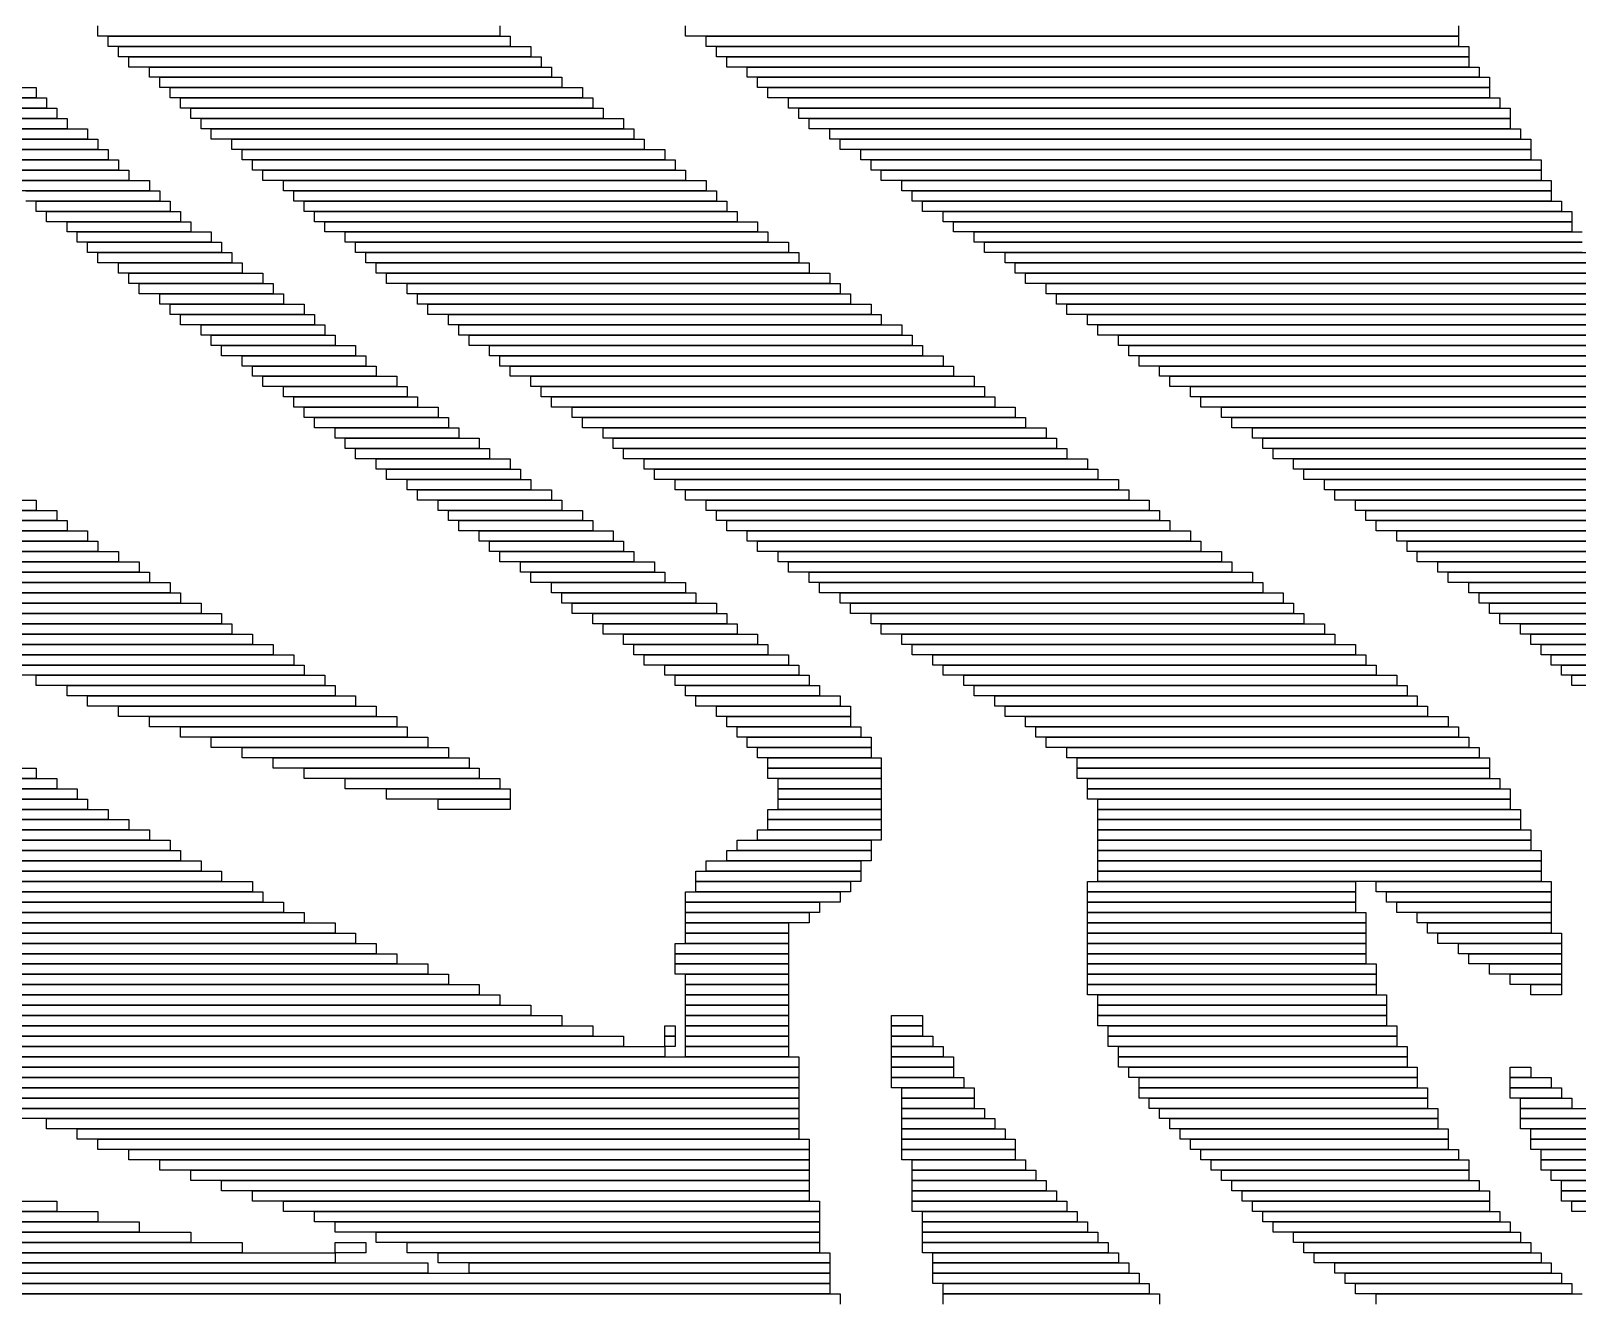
# Model space of a CAD drawing. Extents: x 24 to 1007, y 0 to 1020.
# Drawn here: x 501.5 to 651.5, y 703.5 to 826.5 of the extents above; entities that cross this region are included whole.
import ezdxf

# ---------------------------------------------------------------- set-up
doc = ezdxf.new("R2010")
doc.units = 0

msp = doc.modelspace()

# ---------------------------------------------------------------- linework, layer by layer
for p, q in [((508, 826), (508, 827)), ((547, 827), (547, 826)), ((565, 826), (565, 827)), ((640, 827), (640, 826)), ((547, 826), (508, 826)), ((509, 826), (548, 826)), ((509, 825), (509, 826)), ((548, 825), (509, 825)), ((510, 825), (550, 825)), ((510, 824), (510, 825)), ((548, 826), (548, 825)), ((550, 825), (550, 824)), ((640, 826), (565, 826)), ((567, 826), (640, 826)), ((567, 825), (567, 826)), ((640, 825), (567, 825)), ((568, 825), (641, 825)), ((568, 824), (568, 825)), ((640, 826), (640, 825)), ((641, 825), (641, 824)), ((550, 824), (510, 824)), ((511, 824), (551, 824)), ((511, 823), (511, 824)), ((551, 824), (551, 823)), ((641, 824), (568, 824)), ((569, 824), (641, 824)), ((569, 823), (569, 824)), ((641, 824), (641, 823)), ((551, 823), (511, 823)), ((513, 823), (552, 823)), ((513, 822), (513, 823)), ((552, 822), (513, 822)), ((514, 822), (553, 822)), ((514, 821), (514, 822)), ((552, 823), (552, 822)), ((553, 822), (553, 821)), ((641, 823), (569, 823)), ((571, 823), (642, 823)), ((571, 822), (571, 823)), ((642, 822), (571, 822)), ((572, 822), (643, 822)), ((572, 821), (572, 822)), ((642, 823), (642, 822)), ((643, 822), (643, 821)), ((488, 821), (502, 821)), ((502, 821), (502, 820)), ((553, 821), (514, 821)), ((515, 821), (555, 821)), ((515, 820), (515, 821)), ((555, 821), (555, 820)), ((643, 821), (572, 821)), ((573, 821), (643, 821)), ((573, 820), (573, 821)), ((643, 821), (643, 820)), ((502, 820), (488, 820)), ((489, 820), (503, 820)), ((503, 819), (489, 819)), ((491, 819), (504, 819)), ((503, 820), (503, 819)), ((504, 819), (504, 818)), ((555, 820), (515, 820)), ((516, 820), (556, 820)), ((516, 819), (516, 820)), ((556, 819), (516, 819)), ((517, 819), (557, 819)), ((517, 818), (517, 819)), ((556, 820), (556, 819)), ((557, 819), (557, 818)), ((643, 820), (573, 820)), ((575, 820), (644, 820)), ((575, 819), (575, 820)), ((644, 819), (575, 819)), ((576, 819), (645, 819)), ((576, 818), (576, 819)), ((644, 820), (644, 819)), ((645, 819), (645, 818)), ((504, 818), (491, 818)), ((492, 818), (505, 818)), ((505, 818), (505, 817)), ((557, 818), (517, 818)), ((518, 818), (559, 818)), ((518, 817), (518, 818)), ((559, 818), (559, 817)), ((645, 818), (576, 818)), ((577, 818), (645, 818)), ((577, 817), (577, 818)), ((645, 818), (645, 817)), ((505, 817), (492, 817)), ((493, 817), (507, 817)), ((507, 816), (493, 816)), ((495, 816), (508, 816)), ((507, 817), (507, 816)), ((508, 816), (508, 815)), ((559, 817), (518, 817)), ((519, 817), (560, 817)), ((519, 816), (519, 817)), ((560, 816), (519, 816)), ((521, 816), (561, 816)), ((521, 815), (521, 816)), ((560, 817), (560, 816)), ((561, 816), (561, 815)), ((645, 817), (577, 817)), ((579, 817), (646, 817)), ((579, 816), (579, 817)), ((646, 816), (579, 816)), ((580, 816), (647, 816)), ((580, 815), (580, 816)), ((646, 817), (646, 816)), ((647, 816), (647, 815)), ((508, 815), (495, 815)), ((496, 815), (509, 815)), ((509, 815), (509, 814)), ((561, 815), (521, 815)), ((522, 815), (563, 815)), ((522, 814), (522, 815)), ((563, 815), (563, 814)), ((647, 815), (580, 815)), ((582, 815), (647, 815)), ((582, 814), (582, 815)), ((647, 815), (647, 814)), ((509, 814), (496, 814)), ((497, 814), (510, 814)), ((510, 813), (497, 813)), ((499, 813), (511, 813)), ((510, 814), (510, 813)), ((511, 813), (511, 812)), ((563, 814), (522, 814)), ((523, 814), (564, 814)), ((523, 813), (523, 814)), ((564, 813), (523, 813)), ((524, 813), (565, 813)), ((524, 812), (524, 813)), ((564, 814), (564, 813)), ((565, 813), (565, 812)), ((647, 814), (582, 814)), ((583, 814), (648, 814)), ((583, 813), (583, 814)), ((648, 813), (583, 813)), ((584, 813), (648, 813)), ((584, 812), (584, 813)), ((648, 814), (648, 813)), ((648, 813), (648, 812)), ((511, 812), (499, 812)), ((500, 812), (513, 812)), ((513, 812), (513, 811)), ((565, 812), (524, 812)), ((526, 812), (567, 812)), ((526, 811), (526, 812)), ((567, 812), (567, 811)), ((648, 812), (584, 812)), ((586, 812), (649, 812)), ((586, 811), (586, 812)), ((649, 812), (649, 811)), ((513, 811), (500, 811)), ((501, 811), (514, 811)), ((514, 810), (501, 810)), ((502, 810), (515, 810)), ((502, 809), (502, 810)), ((514, 811), (514, 810)), ((515, 810), (515, 809)), ((567, 811), (526, 811)), ((527, 811), (568, 811)), ((527, 810), (527, 811)), ((568, 810), (527, 810)), ((528, 810), (569, 810)), ((528, 809), (528, 810)), ((568, 811), (568, 810)), ((569, 810), (569, 809)), ((649, 811), (586, 811)), ((587, 811), (649, 811)), ((587, 810), (587, 811)), ((649, 810), (587, 810)), ((588, 810), (650, 810)), ((588, 809), (588, 810)), ((649, 811), (649, 810)), ((650, 810), (650, 809)), ((515, 809), (502, 809)), ((503, 809), (516, 809)), ((503, 808), (503, 809)), ((516, 809), (516, 808)), ((569, 809), (528, 809)), ((529, 809), (570, 809)), ((529, 808), (529, 809)), ((570, 809), (570, 808)), ((650, 809), (588, 809)), ((590, 809), (651, 809)), ((590, 808), (590, 809)), ((651, 809), (651, 808)), ((516, 808), (503, 808)), ((505, 808), (517, 808)), ((505, 807), (505, 808)), ((517, 807), (505, 807)), ((506, 807), (519, 807)), ((506, 806), (506, 807)), ((517, 808), (517, 807)), ((519, 807), (519, 806)), ((570, 808), (529, 808)), ((530, 808), (572, 808)), ((530, 807), (530, 808)), ((572, 807), (530, 807)), ((532, 807), (573, 807)), ((532, 806), (532, 807)), ((572, 808), (572, 807)), ((573, 807), (573, 806)), ((651, 808), (590, 808)), ((591, 808), (651, 808)), ((591, 807), (591, 808)), ((651, 807), (591, 807)), ((593, 807), (652, 807)), ((593, 806), (593, 807)), ((651, 808), (651, 807)), ((519, 806), (506, 806)), ((507, 806), (520, 806)), ((507, 805), (507, 806)), ((520, 806), (520, 805)), ((573, 806), (532, 806)), ((533, 806), (575, 806)), ((533, 805), (533, 806)), ((575, 806), (575, 805)), ((652, 806), (593, 806)), ((594, 806), (652, 806)), ((594, 805), (594, 806)), ((520, 805), (507, 805)), ((508, 805), (521, 805)), ((508, 804), (508, 805)), ((521, 804), (508, 804)), ((510, 804), (522, 804)), ((510, 803), (510, 804)), ((521, 805), (521, 804)), ((522, 804), (522, 803)), ((575, 805), (533, 805)), ((534, 805), (576, 805)), ((534, 804), (534, 805)), ((576, 804), (534, 804)), ((535, 804), (577, 804)), ((535, 803), (535, 804)), ((576, 805), (576, 804)), ((577, 804), (577, 803)), ((652, 805), (594, 805)), ((596, 805), (653, 805)), ((596, 804), (596, 805)), ((653, 804), (596, 804)), ((597, 804), (653, 804)), ((597, 803), (597, 804)), ((522, 803), (510, 803)), ((511, 803), (524, 803)), ((511, 802), (511, 803)), ((524, 803), (524, 802)), ((577, 803), (535, 803)), ((536, 803), (579, 803)), ((536, 802), (536, 803)), ((579, 803), (579, 802)), ((653, 803), (597, 803)), ((598, 803), (654, 803)), ((598, 802), (598, 803)), ((524, 802), (511, 802)), ((512, 802), (525, 802)), ((512, 801), (512, 802)), ((525, 801), (512, 801)), ((514, 801), (526, 801)), ((514, 800), (514, 801)), ((525, 802), (525, 801)), ((526, 801), (526, 800)), ((579, 802), (536, 802)), ((538, 802), (580, 802)), ((538, 801), (538, 802)), ((580, 801), (538, 801)), ((539, 801), (581, 801)), ((539, 800), (539, 801)), ((580, 802), (580, 801)), ((581, 801), (581, 800)), ((654, 802), (598, 802)), ((600, 802), (654, 802)), ((600, 801), (600, 802)), ((654, 801), (600, 801)), ((601, 801), (655, 801)), ((601, 800), (601, 801)), ((526, 800), (514, 800)), ((515, 800), (528, 800)), ((515, 799), (515, 800)), ((528, 800), (528, 799)), ((581, 800), (539, 800)), ((540, 800), (583, 800)), ((540, 799), (540, 800)), ((583, 800), (583, 799)), ((655, 800), (601, 800)), ((602, 800), (655, 800)), ((602, 799), (602, 800)), ((528, 799), (515, 799)), ((516, 799), (529, 799)), ((516, 798), (516, 799)), ((529, 798), (516, 798)), ((518, 798), (530, 798)), ((518, 797), (518, 798)), ((529, 799), (529, 798)), ((530, 798), (530, 797)), ((583, 799), (540, 799)), ((542, 799), (584, 799)), ((542, 798), (542, 799)), ((584, 798), (542, 798)), ((543, 798), (586, 798)), ((543, 797), (543, 798)), ((584, 799), (584, 798)), ((586, 798), (586, 797)), ((655, 799), (602, 799)), ((604, 799), (656, 799)), ((604, 798), (604, 799)), ((656, 798), (604, 798)), ((605, 798), (656, 798)), ((605, 797), (605, 798)), ((530, 797), (518, 797)), ((519, 797), (531, 797)), ((519, 796), (519, 797)), ((531, 797), (531, 796)), ((586, 797), (543, 797)), ((544, 797), (587, 797)), ((544, 796), (544, 797)), ((587, 797), (587, 796)), ((656, 797), (605, 797)), ((607, 797), (657, 797)), ((607, 796), (607, 797)), ((531, 796), (519, 796)), ((520, 796), (533, 796)), ((520, 795), (520, 796)), ((533, 795), (520, 795)), ((522, 795), (534, 795)), ((522, 794), (522, 795)), ((533, 796), (533, 795)), ((534, 795), (534, 794)), ((587, 796), (544, 796)), ((546, 796), (588, 796)), ((546, 795), (546, 796)), ((588, 795), (546, 795)), ((547, 795), (590, 795)), ((547, 794), (547, 795)), ((588, 796), (588, 795)), ((590, 795), (590, 794)), ((657, 796), (607, 796)), ((608, 796), (657, 796)), ((608, 795), (608, 796)), ((657, 795), (608, 795)), ((609, 795), (658, 795)), ((609, 794), (609, 795)), ((534, 794), (522, 794)), ((523, 794), (535, 794)), ((523, 793), (523, 794)), ((535, 794), (535, 793)), ((590, 794), (547, 794)), ((548, 794), (591, 794)), ((548, 793), (548, 794)), ((591, 794), (591, 793)), ((658, 794), (609, 794)), ((611, 794), (658, 794)), ((611, 793), (611, 794)), ((535, 793), (523, 793)), ((524, 793), (537, 793)), ((524, 792), (524, 793)), ((537, 792), (524, 792)), ((526, 792), (538, 792)), ((526, 791), (526, 792)), ((537, 793), (537, 792)), ((538, 792), (538, 791)), ((591, 793), (548, 793)), ((550, 793), (593, 793)), ((550, 792), (550, 793)), ((593, 792), (550, 792)), ((551, 792), (594, 792)), ((551, 791), (551, 792)), ((593, 793), (593, 792)), ((594, 792), (594, 791)), ((658, 793), (611, 793)), ((612, 793), (659, 793)), ((612, 792), (612, 793)), ((659, 792), (612, 792)), ((614, 792), (659, 792)), ((614, 791), (614, 792)), ((538, 791), (526, 791)), ((527, 791), (539, 791)), ((527, 790), (527, 791)), ((539, 791), (539, 790)), ((594, 791), (551, 791)), ((552, 791), (595, 791)), ((552, 790), (552, 791)), ((595, 791), (595, 790)), ((659, 791), (614, 791)), ((615, 791), (660, 791)), ((615, 790), (615, 791)), ((539, 790), (527, 790)), ((528, 790), (541, 790)), ((528, 789), (528, 790)), ((541, 789), (528, 789)), ((529, 789), (542, 789)), ((529, 788), (529, 789)), ((541, 790), (541, 789)), ((542, 789), (542, 788)), ((595, 790), (552, 790)), ((554, 790), (597, 790)), ((554, 789), (554, 790)), ((597, 789), (554, 789)), ((555, 789), (598, 789)), ((555, 788), (555, 789)), ((597, 790), (597, 789)), ((598, 789), (598, 788)), ((660, 790), (615, 790)), ((617, 790), (660, 790)), ((617, 789), (617, 790)), ((660, 789), (617, 789)), ((618, 789), (660, 789)), ((618, 788), (618, 789)), ((542, 788), (529, 788)), ((531, 788), (543, 788)), ((531, 787), (531, 788)), ((543, 788), (543, 787)), ((598, 788), (555, 788)), ((557, 788), (600, 788)), ((557, 787), (557, 788)), ((600, 788), (600, 787)), ((660, 788), (618, 788)), ((620, 788), (661, 788)), ((620, 787), (620, 788)), ((543, 787), (531, 787)), ((532, 787), (545, 787)), ((532, 786), (532, 787)), ((545, 786), (532, 786)), ((533, 786), (546, 786)), ((533, 785), (533, 786)), ((545, 787), (545, 786)), ((546, 786), (546, 785)), ((600, 787), (557, 787)), ((558, 787), (601, 787)), ((558, 786), (558, 787)), ((601, 786), (558, 786)), ((559, 786), (602, 786)), ((559, 785), (559, 786)), ((601, 787), (601, 786)), ((602, 786), (602, 785)), ((661, 787), (620, 787)), ((621, 787), (661, 787)), ((621, 786), (621, 787)), ((661, 786), (621, 786)), ((622, 786), (662, 786)), ((622, 785), (622, 786)), ((546, 785), (533, 785)), ((535, 785), (548, 785)), ((535, 784), (535, 785)), ((548, 785), (548, 784)), ((602, 785), (559, 785)), ((561, 785), (604, 785)), ((561, 784), (561, 785)), ((604, 785), (604, 784)), ((662, 785), (622, 785)), ((624, 785), (662, 785)), ((624, 784), (624, 785)), ((548, 784), (535, 784)), ((536, 784), (549, 784)), ((536, 783), (536, 784)), ((549, 783), (536, 783)), ((538, 783), (550, 783)), ((538, 782), (538, 783)), ((549, 784), (549, 783)), ((550, 783), (550, 782)), ((604, 784), (561, 784)), ((562, 784), (605, 784)), ((562, 783), (562, 784)), ((605, 783), (562, 783)), ((564, 783), (607, 783)), ((564, 782), (564, 783)), ((605, 784), (605, 783)), ((607, 783), (607, 782)), ((662, 784), (624, 784)), ((625, 784), (662, 784)), ((625, 783), (625, 784)), ((662, 783), (625, 783)), ((627, 783), (663, 783)), ((627, 782), (627, 783)), ((550, 782), (538, 782)), ((539, 782), (552, 782)), ((539, 781), (539, 782)), ((552, 782), (552, 781)), ((607, 782), (564, 782)), ((565, 782), (608, 782)), ((565, 781), (565, 782)), ((608, 782), (608, 781)), ((663, 782), (627, 782)), ((628, 782), (663, 782)), ((628, 781), (628, 782)), ((393, 781), (502, 781)), ((502, 780), (393, 780)), ((395, 780), (504, 780)), ((502, 781), (502, 780)), ((504, 780), (504, 779)), ((552, 781), (539, 781)), ((541, 781), (553, 781)), ((541, 780), (541, 781)), ((553, 780), (541, 780)), ((542, 780), (555, 780)), ((542, 779), (542, 780)), ((553, 781), (553, 780)), ((555, 780), (555, 779)), ((608, 781), (565, 781)), ((567, 781), (610, 781)), ((567, 780), (567, 781)), ((610, 780), (567, 780)), ((568, 780), (611, 780)), ((568, 779), (568, 780)), ((610, 781), (610, 780)), ((611, 780), (611, 779)), ((663, 781), (628, 781)), ((630, 781), (663, 781)), ((630, 780), (630, 781)), ((663, 780), (630, 780)), ((631, 780), (664, 780)), ((631, 779), (631, 780)), ((504, 779), (395, 779)), ((466, 779), (505, 779)), ((505, 779), (505, 778)), ((555, 779), (542, 779)), ((543, 779), (556, 779)), ((543, 778), (543, 779)), ((556, 779), (556, 778)), ((611, 779), (568, 779)), ((569, 779), (612, 779)), ((569, 778), (569, 779)), ((612, 779), (612, 778)), ((664, 779), (631, 779)), ((632, 779), (664, 779)), ((632, 778), (632, 779)), ((505, 778), (466, 778)), ((468, 778), (507, 778)), ((507, 777), (468, 777)), ((471, 777), (508, 777)), ((507, 778), (507, 777)), ((508, 777), (508, 776)), ((556, 778), (543, 778)), ((545, 778), (558, 778)), ((545, 777), (545, 778)), ((558, 777), (545, 777)), ((546, 777), (559, 777)), ((546, 776), (546, 777)), ((558, 778), (558, 777)), ((559, 777), (559, 776)), ((612, 778), (569, 778)), ((571, 778), (614, 778)), ((571, 777), (571, 778)), ((614, 777), (571, 777)), ((572, 777), (615, 777)), ((572, 776), (572, 777)), ((614, 778), (614, 777)), ((615, 777), (615, 776)), ((664, 778), (632, 778)), ((634, 778), (664, 778)), ((634, 777), (634, 778)), ((664, 777), (634, 777)), ((635, 777), (664, 777)), ((635, 776), (635, 777)), ((508, 776), (471, 776)), ((473, 776), (510, 776)), ((510, 776), (510, 775)), ((559, 776), (546, 776)), ((547, 776), (560, 776)), ((547, 775), (547, 776)), ((560, 776), (560, 775)), ((615, 776), (572, 776)), ((574, 776), (617, 776)), ((574, 775), (574, 776)), ((617, 776), (617, 775)), ((664, 776), (635, 776)), ((636, 776), (665, 776)), ((636, 775), (636, 776)), ((510, 775), (473, 775)), ((475, 775), (512, 775)), ((512, 774), (475, 774)), ((478, 774), (513, 774)), ((512, 775), (512, 774)), ((513, 774), (513, 773)), ((560, 775), (547, 775)), ((549, 775), (562, 775)), ((549, 774), (549, 775)), ((562, 774), (549, 774)), ((550, 774), (563, 774)), ((550, 773), (550, 774)), ((562, 775), (562, 774)), ((563, 774), (563, 773)), ((617, 775), (574, 775)), ((575, 775), (618, 775)), ((575, 774), (575, 775)), ((618, 774), (575, 774)), ((577, 774), (620, 774)), ((577, 773), (577, 774)), ((618, 775), (618, 774)), ((620, 774), (620, 773)), ((665, 775), (636, 775)), ((638, 775), (665, 775)), ((638, 774), (638, 775)), ((665, 774), (638, 774)), ((639, 774), (665, 774)), ((639, 773), (639, 774)), ((513, 773), (478, 773)), ((480, 773), (515, 773)), ((515, 773), (515, 772)), ((563, 773), (550, 773)), ((552, 773), (565, 773)), ((552, 772), (552, 773)), ((565, 773), (565, 772)), ((620, 773), (577, 773)), ((578, 773), (621, 773)), ((578, 772), (578, 773)), ((621, 773), (621, 772)), ((665, 773), (639, 773)), ((641, 773), (666, 773)), ((641, 772), (641, 773)), ((515, 772), (480, 772)), ((482, 772), (516, 772)), ((516, 771), (482, 771)), ((485, 771), (518, 771)), ((516, 772), (516, 771)), ((518, 771), (518, 770)), ((565, 772), (552, 772)), ((553, 772), (566, 772)), ((553, 771), (553, 772)), ((566, 771), (553, 771)), ((554, 771), (568, 771)), ((554, 770), (554, 771)), ((566, 772), (566, 771)), ((568, 771), (568, 770)), ((621, 772), (578, 772)), ((580, 772), (623, 772)), ((580, 771), (580, 772)), ((623, 771), (580, 771)), ((581, 771), (624, 771)), ((581, 770), (581, 771)), ((623, 772), (623, 771)), ((624, 771), (624, 770)), ((666, 772), (641, 772)), ((642, 772), (666, 772)), ((642, 771), (642, 772)), ((666, 771), (642, 771)), ((643, 771), (666, 771)), ((643, 770), (643, 771)), ((518, 770), (485, 770)), ((487, 770), (520, 770)), ((520, 770), (520, 769)), ((568, 770), (554, 770)), ((556, 770), (569, 770)), ((556, 769), (556, 770)), ((569, 770), (569, 769)), ((624, 770), (581, 770)), ((583, 770), (625, 770)), ((583, 769), (583, 770)), ((625, 770), (625, 769)), ((666, 770), (643, 770)), ((644, 770), (666, 770)), ((644, 769), (644, 770)), ((520, 769), (487, 769)), ((490, 769), (521, 769)), ((521, 768), (490, 768)), ((492, 768), (523, 768)), ((521, 769), (521, 768)), ((523, 768), (523, 767)), ((569, 769), (556, 769)), ((557, 769), (570, 769)), ((557, 768), (557, 769)), ((570, 768), (557, 768)), ((559, 768), (572, 768)), ((559, 767), (559, 768)), ((570, 769), (570, 768)), ((572, 768), (572, 767)), ((625, 769), (583, 769)), ((584, 769), (627, 769)), ((584, 768), (584, 769)), ((627, 768), (584, 768)), ((586, 768), (628, 768)), ((586, 767), (586, 768)), ((627, 769), (627, 768)), ((628, 768), (628, 767)), ((666, 769), (644, 769)), ((646, 769), (667, 769)), ((646, 768), (646, 769)), ((667, 768), (646, 768)), ((647, 768), (667, 768)), ((647, 767), (647, 768)), ((523, 767), (492, 767)), ((494, 767), (525, 767)), ((525, 767), (525, 766)), ((572, 767), (559, 767)), ((560, 767), (573, 767)), ((560, 766), (560, 767)), ((573, 767), (573, 766)), ((628, 767), (586, 767)), ((587, 767), (630, 767)), ((587, 766), (587, 767)), ((630, 767), (630, 766)), ((667, 767), (647, 767)), ((648, 767), (668, 767)), ((648, 766), (648, 767)), ((525, 766), (494, 766)), ((497, 766), (527, 766)), ((527, 765), (497, 765)), ((499, 765), (528, 765)), ((527, 766), (527, 765)), ((528, 765), (528, 764)), ((573, 766), (560, 766)), ((561, 766), (575, 766)), ((561, 765), (561, 766)), ((575, 765), (561, 765)), ((563, 765), (576, 765)), ((563, 764), (563, 765)), ((575, 766), (575, 765)), ((576, 765), (576, 764)), ((630, 766), (587, 766)), ((589, 766), (631, 766)), ((589, 765), (589, 766)), ((631, 765), (589, 765)), ((590, 765), (632, 765)), ((590, 764), (590, 765)), ((631, 766), (631, 765)), ((632, 765), (632, 764)), ((668, 766), (648, 766)), ((649, 766), (668, 766)), ((649, 765), (649, 766)), ((668, 765), (649, 765)), ((650, 765), (668, 765)), ((650, 764), (650, 765)), ((528, 764), (499, 764)), ((502, 764), (530, 764)), ((502, 763), (502, 764)), ((530, 764), (530, 763)), ((576, 764), (563, 764)), ((564, 764), (577, 764)), ((564, 763), (564, 764)), ((577, 764), (577, 763)), ((632, 764), (590, 764)), ((592, 764), (634, 764)), ((592, 763), (592, 764)), ((634, 764), (634, 763)), ((668, 764), (650, 764)), ((651, 764), (669, 764)), ((651, 763), (651, 764)), ((530, 763), (502, 763)), ((505, 763), (531, 763)), ((505, 762), (505, 763)), ((531, 762), (505, 762)), ((507, 762), (533, 762)), ((507, 761), (507, 762)), ((531, 763), (531, 762)), ((533, 762), (533, 761)), ((577, 763), (564, 763)), ((565, 763), (578, 763)), ((565, 762), (565, 763)), ((578, 762), (565, 762)), ((566, 762), (580, 762)), ((566, 761), (566, 762)), ((578, 763), (578, 762)), ((580, 762), (580, 761)), ((634, 763), (592, 763)), ((593, 763), (635, 763)), ((593, 762), (593, 763)), ((635, 762), (593, 762)), ((595, 762), (636, 762)), ((595, 761), (595, 762)), ((635, 763), (635, 762)), ((636, 762), (636, 761)), ((669, 763), (651, 763)), ((533, 761), (507, 761)), ((510, 761), (535, 761)), ((510, 760), (510, 761)), ((535, 761), (535, 760)), ((580, 761), (566, 761)), ((568, 761), (581, 761)), ((568, 760), (568, 761)), ((581, 761), (581, 760)), ((636, 761), (595, 761)), ((596, 761), (637, 761)), ((596, 760), (596, 761)), ((637, 761), (637, 760)), ((535, 760), (510, 760)), ((513, 760), (537, 760)), ((513, 759), (513, 760)), ((537, 759), (513, 759)), ((516, 759), (538, 759)), ((516, 758), (516, 759)), ((537, 760), (537, 759)), ((538, 759), (538, 758)), ((581, 760), (568, 760)), ((569, 760), (581, 760)), ((569, 759), (569, 760)), ((581, 759), (569, 759)), ((570, 759), (582, 759)), ((570, 758), (570, 759)), ((581, 760), (581, 759)), ((582, 759), (582, 758)), ((637, 760), (596, 760)), ((598, 760), (639, 760)), ((598, 759), (598, 760)), ((639, 759), (598, 759)), ((599, 759), (640, 759)), ((599, 758), (599, 759)), ((639, 760), (639, 759)), ((640, 759), (640, 758)), ((538, 758), (516, 758)), ((519, 758), (540, 758)), ((519, 757), (519, 758)), ((540, 758), (540, 757)), ((582, 758), (570, 758)), ((571, 758), (583, 758)), ((571, 757), (571, 758)), ((583, 758), (583, 757)), ((640, 758), (599, 758)), ((600, 758), (641, 758)), ((600, 757), (600, 758)), ((641, 758), (641, 757)), ((540, 757), (519, 757)), ((522, 757), (542, 757)), ((522, 756), (522, 757)), ((542, 756), (522, 756)), ((525, 756), (544, 756)), ((525, 755), (525, 756)), ((542, 757), (542, 756)), ((544, 756), (544, 755)), ((583, 757), (571, 757)), ((572, 757), (583, 757)), ((572, 756), (572, 757)), ((583, 756), (572, 756)), ((573, 756), (584, 756)), ((573, 755), (573, 756)), ((583, 757), (583, 756)), ((584, 756), (584, 755)), ((641, 757), (600, 757)), ((602, 757), (642, 757)), ((602, 756), (602, 757)), ((642, 756), (602, 756)), ((603, 756), (643, 756)), ((603, 755), (603, 756)), ((642, 757), (642, 756)), ((643, 756), (643, 755)), ((436, 755), (502, 755)), ((502, 755), (502, 754)), ((544, 755), (525, 755)), ((528, 755), (545, 755)), ((528, 754), (528, 755)), ((545, 755), (545, 754)), ((584, 755), (573, 755)), ((573, 755), (584, 755)), ((573, 754), (573, 755)), ((584, 755), (584, 754)), ((643, 755), (603, 755)), ((603, 755), (643, 755)), ((603, 754), (603, 755)), ((643, 755), (643, 754)), ((502, 754), (436, 754)), ((438, 754), (504, 754)), ((504, 753), (438, 753)), ((440, 753), (506, 753)), ((504, 754), (504, 753)), ((506, 753), (506, 752)), ((545, 754), (528, 754)), ((532, 754), (547, 754)), ((532, 753), (532, 754)), ((547, 753), (532, 753)), ((536, 753), (548, 753)), ((536, 752), (536, 753)), ((547, 754), (547, 753)), ((548, 753), (548, 752)), ((584, 754), (573, 754)), ((574, 754), (584, 754)), ((574, 753), (574, 754)), ((584, 753), (574, 753)), ((574, 753), (584, 753)), ((574, 752), (574, 753)), ((584, 754), (584, 753)), ((584, 753), (584, 752)), ((643, 754), (603, 754)), ((604, 754), (644, 754)), ((604, 753), (604, 754)), ((644, 753), (604, 753)), ((604, 753), (645, 753)), ((604, 752), (604, 753)), ((644, 754), (644, 753)), ((645, 753), (645, 752)), ((506, 752), (440, 752)), ((441, 752), (507, 752)), ((507, 752), (507, 751)), ((548, 752), (536, 752)), ((541, 752), (548, 752)), ((541, 751), (541, 752)), ((548, 752), (548, 751)), ((584, 752), (574, 752)), ((574, 752), (584, 752)), ((574, 751), (574, 752)), ((584, 752), (584, 751)), ((645, 752), (604, 752)), ((605, 752), (645, 752)), ((605, 751), (605, 752)), ((645, 752), (645, 751)), ((507, 751), (441, 751)), ((443, 751), (509, 751)), ((509, 750), (443, 750)), ((444, 750), (511, 750)), ((509, 751), (509, 750)), ((511, 750), (511, 749)), ((548, 751), (541, 751)), ((573, 751), (584, 751)), ((573, 750), (573, 751)), ((584, 750), (573, 750)), ((573, 750), (584, 750)), ((573, 749), (573, 750)), ((584, 751), (574, 751)), ((584, 751), (584, 750)), ((584, 750), (584, 749)), ((645, 751), (605, 751)), ((605, 751), (646, 751)), ((605, 750), (605, 751)), ((646, 750), (605, 750)), ((605, 750), (646, 750)), ((605, 749), (605, 750)), ((646, 751), (646, 750)), ((646, 750), (646, 749)), ((511, 749), (444, 749)), ((446, 749), (513, 749)), ((513, 749), (513, 748)), ((572, 749), (584, 749)), ((572, 748), (572, 749)), ((584, 749), (573, 749)), ((584, 749), (584, 748)), ((646, 749), (605, 749)), ((605, 749), (647, 749)), ((605, 748), (605, 749)), ((647, 749), (647, 748)), ((513, 748), (446, 748)), ((447, 748), (515, 748)), ((515, 747), (447, 747)), ((449, 747), (516, 747)), ((515, 748), (515, 747)), ((516, 747), (516, 746)), ((569, 747), (583, 747)), ((569, 746), (569, 747)), ((570, 748), (583, 748)), ((570, 747), (570, 748)), ((583, 747), (570, 747)), ((584, 748), (572, 748)), ((583, 748), (583, 747)), ((583, 747), (583, 746)), ((647, 748), (605, 748)), ((605, 748), (647, 748)), ((605, 747), (605, 748)), ((647, 747), (605, 747)), ((605, 747), (648, 747)), ((605, 746), (605, 747)), ((647, 748), (647, 747)), ((648, 747), (648, 746)), ((516, 746), (449, 746)), ((451, 746), (518, 746)), ((518, 746), (518, 745)), ((567, 746), (582, 746)), ((567, 745), (567, 746)), ((583, 746), (569, 746)), ((582, 746), (582, 745)), ((648, 746), (605, 746)), ((605, 746), (648, 746)), ((605, 745), (605, 746)), ((648, 746), (648, 745)), ((518, 745), (451, 745)), ((452, 745), (520, 745)), ((520, 744), (452, 744)), ((454, 744), (523, 744)), ((520, 745), (520, 744)), ((523, 744), (523, 743)), ((566, 745), (582, 745)), ((566, 744), (566, 745)), ((582, 744), (566, 744)), ((566, 744), (581, 744)), ((566, 743), (566, 744)), ((582, 745), (567, 745)), ((581, 744), (581, 743)), ((582, 745), (582, 744)), ((604, 744), (630, 744)), ((604, 743), (604, 744)), ((648, 745), (605, 745)), ((605, 745), (648, 745)), ((605, 744), (605, 745)), ((648, 744), (605, 744)), ((630, 744), (630, 743)), ((632, 744), (649, 744)), ((632, 743), (632, 744)), ((648, 745), (648, 744)), ((649, 744), (649, 743)), ((523, 743), (454, 743)), ((456, 743), (524, 743)), ((524, 743), (524, 742)), ((565, 743), (580, 743)), ((565, 742), (565, 743)), ((581, 743), (566, 743)), ((580, 743), (580, 742)), ((630, 743), (604, 743)), ((604, 743), (630, 743)), ((604, 742), (604, 743)), ((630, 743), (630, 742)), ((649, 743), (632, 743)), ((633, 743), (649, 743)), ((633, 742), (633, 743)), ((649, 743), (649, 742)), ((524, 742), (456, 742)), ((457, 742), (526, 742)), ((526, 741), (457, 741)), ((459, 741), (528, 741)), ((526, 742), (526, 741)), ((528, 741), (528, 740)), ((580, 742), (565, 742)), ((565, 742), (578, 742)), ((565, 741), (565, 742)), ((578, 741), (565, 741)), ((565, 741), (577, 741)), ((565, 740), (565, 741)), ((577, 741), (577, 740)), ((578, 742), (578, 741)), ((630, 742), (604, 742)), ((604, 742), (630, 742)), ((604, 741), (604, 742)), ((630, 741), (604, 741)), ((604, 741), (631, 741)), ((604, 740), (604, 741)), ((630, 742), (630, 741)), ((631, 741), (631, 740)), ((649, 742), (633, 742)), ((634, 742), (649, 742)), ((634, 741), (634, 742)), ((649, 741), (634, 741)), ((636, 741), (649, 741)), ((636, 740), (636, 741)), ((649, 742), (649, 741)), ((649, 741), (649, 740)), ((528, 740), (459, 740)), ((461, 740), (531, 740)), ((531, 740), (531, 739)), ((577, 740), (565, 740)), ((565, 740), (575, 740)), ((565, 739), (565, 740)), ((575, 740), (575, 739)), ((631, 740), (604, 740)), ((604, 740), (631, 740)), ((604, 739), (604, 740)), ((631, 740), (631, 739)), ((649, 740), (636, 740)), ((637, 740), (649, 740)), ((637, 739), (637, 740)), ((649, 740), (649, 739)), ((531, 739), (461, 739)), ((462, 739), (533, 739)), ((533, 738), (462, 738)), ((464, 738), (535, 738)), ((533, 739), (533, 738)), ((535, 738), (535, 737)), ((564, 738), (575, 738)), ((564, 737), (564, 738)), ((575, 739), (565, 739)), ((565, 739), (575, 739)), ((565, 738), (565, 739)), ((575, 738), (565, 738)), ((575, 739), (575, 738)), ((575, 738), (575, 737)), ((631, 739), (604, 739)), ((604, 739), (631, 739)), ((604, 738), (604, 739)), ((631, 738), (604, 738)), ((604, 738), (631, 738)), ((604, 737), (604, 738)), ((631, 739), (631, 738)), ((631, 738), (631, 737)), ((649, 739), (637, 739)), ((638, 739), (650, 739)), ((638, 738), (638, 739)), ((650, 738), (638, 738)), ((640, 738), (650, 738)), ((640, 737), (640, 738)), ((650, 739), (650, 738)), ((650, 738), (650, 737)), ((535, 737), (464, 737)), ((466, 737), (537, 737)), ((537, 737), (537, 736)), ((575, 737), (564, 737)), ((564, 737), (575, 737)), ((564, 736), (564, 737)), ((575, 737), (575, 736)), ((631, 737), (604, 737)), ((604, 737), (631, 737)), ((604, 736), (604, 737)), ((631, 737), (631, 736)), ((650, 737), (640, 737)), ((641, 737), (650, 737)), ((641, 736), (641, 737)), ((650, 737), (650, 736)), ((537, 736), (466, 736)), ((468, 736), (540, 736)), ((540, 735), (468, 735)), ((470, 735), (542, 735)), ((540, 736), (540, 735)), ((542, 735), (542, 734)), ((575, 736), (564, 736)), ((564, 736), (575, 736)), ((564, 735), (564, 736)), ((575, 735), (564, 735)), ((565, 735), (575, 735)), ((565, 734), (565, 735)), ((575, 736), (575, 735)), ((575, 735), (575, 734)), ((631, 736), (604, 736)), ((604, 736), (632, 736)), ((604, 735), (604, 736)), ((632, 735), (604, 735)), ((604, 735), (632, 735)), ((604, 734), (604, 735)), ((632, 736), (632, 735)), ((632, 735), (632, 734)), ((650, 736), (641, 736)), ((643, 736), (650, 736)), ((643, 735), (643, 736)), ((650, 735), (643, 735)), ((645, 735), (650, 735)), ((645, 734), (645, 735)), ((650, 736), (650, 735)), ((650, 735), (650, 734)), ((542, 734), (470, 734)), ((472, 734), (545, 734)), ((545, 734), (545, 733)), ((575, 734), (565, 734)), ((565, 734), (575, 734)), ((565, 733), (565, 734)), ((575, 734), (575, 733)), ((632, 734), (604, 734)), ((604, 734), (632, 734)), ((604, 733), (604, 734)), ((632, 734), (632, 733)), ((650, 734), (645, 734)), ((647, 734), (650, 734)), ((647, 733), (647, 734)), ((650, 734), (650, 733)), ((545, 733), (472, 733)), ((474, 733), (547, 733)), ((547, 732), (474, 732)), ((477, 732), (550, 732)), ((547, 733), (547, 732)), ((550, 732), (550, 731)), ((575, 733), (565, 733)), ((565, 733), (575, 733)), ((565, 732), (565, 733)), ((575, 732), (565, 732)), ((565, 732), (575, 732)), ((565, 731), (565, 732)), ((575, 733), (575, 732)), ((575, 732), (575, 731)), ((632, 733), (604, 733)), ((605, 733), (633, 733)), ((605, 732), (605, 733)), ((633, 732), (605, 732)), ((605, 732), (633, 732)), ((605, 731), (605, 732)), ((633, 733), (633, 732)), ((633, 732), (633, 731)), ((650, 733), (647, 733)), ((550, 731), (477, 731)), ((479, 731), (553, 731)), ((553, 731), (553, 730)), ((575, 731), (565, 731)), ((565, 731), (575, 731)), ((565, 730), (565, 731)), ((575, 731), (575, 730)), ((585, 731), (588, 731)), ((585, 730), (585, 731)), ((588, 731), (588, 730)), ((633, 731), (605, 731)), ((605, 731), (633, 731)), ((605, 730), (605, 731)), ((633, 731), (633, 730)), ((553, 730), (479, 730)), ((480, 730), (556, 730)), ((556, 729), (480, 729)), ((483, 729), (559, 729)), ((556, 730), (556, 729)), ((559, 729), (559, 728)), ((563, 730), (564, 730)), ((563, 729), (563, 730)), ((564, 729), (563, 729)), ((563, 729), (564, 729)), ((563, 728), (563, 729)), ((564, 730), (564, 729)), ((564, 729), (564, 728)), ((575, 730), (565, 730)), ((565, 730), (575, 730)), ((565, 729), (565, 730)), ((575, 729), (565, 729)), ((565, 729), (575, 729)), ((565, 728), (565, 729)), ((575, 730), (575, 729)), ((575, 729), (575, 728)), ((588, 730), (585, 730)), ((585, 730), (588, 730)), ((585, 729), (585, 730)), ((588, 729), (585, 729)), ((585, 729), (589, 729)), ((585, 728), (585, 729)), ((588, 730), (588, 729)), ((589, 729), (589, 728)), ((633, 730), (605, 730)), ((606, 730), (634, 730)), ((606, 729), (606, 730)), ((634, 729), (606, 729)), ((606, 729), (634, 729)), ((606, 728), (606, 729)), ((634, 730), (634, 729)), ((634, 729), (634, 728)), ((559, 728), (483, 728)), ((485, 728), (563, 728)), ((564, 728), (563, 728)), ((563, 728), (563, 727)), ((575, 728), (565, 728)), ((565, 728), (575, 728)), ((565, 727), (565, 728)), ((575, 728), (575, 727)), ((589, 728), (585, 728)), ((585, 728), (590, 728)), ((585, 727), (585, 728)), ((590, 728), (590, 727)), ((634, 728), (606, 728)), ((607, 728), (635, 728)), ((607, 727), (607, 728)), ((635, 728), (635, 727)), ((563, 727), (485, 727)), ((487, 727), (576, 727)), ((576, 726), (487, 726)), ((490, 726), (576, 726)), ((575, 727), (565, 727)), ((576, 727), (576, 726)), ((576, 726), (576, 725)), ((590, 727), (585, 727)), ((585, 727), (591, 727)), ((585, 726), (585, 727)), ((591, 726), (585, 726)), ((585, 726), (591, 726)), ((585, 725), (585, 726)), ((591, 727), (591, 726)), ((591, 726), (591, 725)), ((635, 727), (607, 727)), ((607, 727), (635, 727)), ((607, 726), (607, 727)), ((635, 726), (607, 726)), ((608, 726), (636, 726)), ((608, 725), (608, 726)), ((635, 727), (635, 726)), ((636, 726), (636, 725)), ((645, 726), (647, 726)), ((645, 725), (645, 726)), ((647, 726), (647, 725)), ((576, 725), (490, 725)), ((493, 725), (576, 725)), ((576, 725), (576, 724)), ((591, 725), (585, 725)), ((585, 725), (592, 725)), ((585, 724), (585, 725)), ((592, 725), (592, 724)), ((636, 725), (608, 725)), ((609, 725), (636, 725)), ((609, 724), (609, 725)), ((636, 725), (636, 724)), ((647, 725), (645, 725)), ((645, 725), (649, 725)), ((645, 724), (645, 725)), ((649, 725), (649, 724)), ((576, 724), (493, 724)), ((495, 724), (576, 724)), ((576, 723), (495, 723)), ((498, 723), (576, 723)), ((576, 724), (576, 723)), ((576, 723), (576, 722)), ((592, 724), (585, 724)), ((586, 724), (593, 724)), ((586, 723), (586, 724)), ((593, 723), (586, 723)), ((586, 723), (593, 723)), ((586, 722), (586, 723)), ((593, 724), (593, 723)), ((593, 723), (593, 722)), ((636, 724), (609, 724)), ((609, 724), (637, 724)), ((609, 723), (609, 724)), ((637, 723), (609, 723)), ((610, 723), (637, 723)), ((610, 722), (610, 723)), ((637, 724), (637, 723)), ((637, 723), (637, 722)), ((649, 724), (645, 724)), ((645, 724), (650, 724)), ((645, 723), (645, 724)), ((650, 723), (645, 723)), ((646, 723), (651, 723)), ((646, 722), (646, 723)), ((650, 724), (650, 723)), ((651, 723), (651, 722)), ((576, 722), (498, 722)), ((500, 722), (576, 722)), ((576, 722), (576, 721)), ((593, 722), (586, 722)), ((586, 722), (594, 722)), ((586, 721), (586, 722)), ((594, 722), (594, 721)), ((637, 722), (610, 722)), ((611, 722), (638, 722)), ((611, 721), (611, 722)), ((638, 722), (638, 721)), ((651, 722), (646, 722)), ((646, 722), (653, 722)), ((646, 721), (646, 722)), ((576, 721), (500, 721)), ((503, 721), (576, 721)), ((503, 720), (503, 721)), ((576, 720), (503, 720)), ((506, 720), (576, 720)), ((506, 719), (506, 720)), ((576, 721), (576, 720)), ((576, 720), (576, 719)), ((594, 721), (586, 721)), ((586, 721), (595, 721)), ((586, 720), (586, 721)), ((595, 720), (586, 720)), ((586, 720), (596, 720)), ((586, 719), (586, 720)), ((595, 721), (595, 720)), ((596, 720), (596, 719)), ((638, 721), (611, 721)), ((612, 721), (638, 721)), ((612, 720), (612, 721)), ((638, 720), (612, 720)), ((613, 720), (639, 720)), ((613, 719), (613, 720)), ((638, 721), (638, 720)), ((639, 720), (639, 719)), ((653, 721), (646, 721)), ((646, 721), (654, 721)), ((646, 720), (646, 721)), ((654, 720), (646, 720)), ((647, 720), (655, 720)), ((647, 719), (647, 720)), ((576, 719), (506, 719)), ((508, 719), (577, 719)), ((508, 718), (508, 719)), ((577, 719), (577, 718)), ((596, 719), (586, 719)), ((586, 719), (597, 719)), ((586, 718), (586, 719)), ((597, 719), (597, 718)), ((639, 719), (613, 719)), ((614, 719), (639, 719)), ((614, 718), (614, 719)), ((639, 719), (639, 718)), ((655, 719), (647, 719)), ((647, 719), (656, 719)), ((647, 718), (647, 719)), ((577, 718), (508, 718)), ((511, 718), (577, 718)), ((511, 717), (511, 718)), ((577, 717), (511, 717)), ((514, 717), (577, 717)), ((514, 716), (514, 717)), ((577, 718), (577, 717)), ((577, 717), (577, 716)), ((597, 718), (586, 718)), ((586, 718), (597, 718)), ((586, 717), (586, 718)), ((597, 717), (586, 717)), ((587, 717), (598, 717)), ((587, 716), (587, 717)), ((597, 718), (597, 717)), ((598, 717), (598, 716)), ((639, 718), (614, 718)), ((615, 718), (640, 718)), ((615, 717), (615, 718)), ((640, 717), (615, 717)), ((616, 717), (641, 717)), ((616, 716), (616, 717)), ((640, 718), (640, 717)), ((641, 717), (641, 716)), ((656, 718), (647, 718)), ((648, 718), (657, 718)), ((648, 717), (648, 718)), ((657, 717), (648, 717)), ((648, 717), (658, 717)), ((648, 716), (648, 717)), ((577, 716), (514, 716)), ((517, 716), (577, 716)), ((517, 715), (517, 716)), ((577, 716), (577, 715)), ((598, 716), (587, 716)), ((587, 716), (599, 716)), ((587, 715), (587, 716)), ((599, 716), (599, 715)), ((641, 716), (616, 716)), ((617, 716), (641, 716)), ((617, 715), (617, 716)), ((641, 716), (641, 715)), ((658, 716), (648, 716)), ((649, 716), (660, 716)), ((649, 715), (649, 716)), ((577, 715), (517, 715)), ((520, 715), (577, 715)), ((520, 714), (520, 715)), ((577, 714), (520, 714)), ((523, 714), (577, 714)), ((523, 713), (523, 714)), ((577, 715), (577, 714)), ((577, 714), (577, 713)), ((599, 715), (587, 715)), ((587, 715), (600, 715)), ((587, 714), (587, 715)), ((600, 714), (587, 714)), ((587, 714), (601, 714)), ((587, 713), (587, 714)), ((600, 715), (600, 714)), ((601, 714), (601, 713)), ((641, 715), (617, 715)), ((618, 715), (642, 715)), ((618, 714), (618, 715)), ((642, 714), (618, 714)), ((619, 714), (643, 714)), ((619, 713), (619, 714)), ((642, 715), (642, 714)), ((643, 714), (643, 713)), ((660, 715), (649, 715)), ((650, 715), (661, 715)), ((650, 714), (650, 715)), ((661, 714), (650, 714)), ((650, 714), (662, 714)), ((650, 713), (650, 714)), ((398, 713), (504, 713)), ((504, 713), (504, 712)), ((577, 713), (523, 713)), ((526, 713), (578, 713)), ((526, 712), (526, 713)), ((578, 713), (578, 712)), ((601, 713), (587, 713)), ((587, 713), (602, 713)), ((587, 712), (587, 713)), ((602, 713), (602, 712)), ((643, 713), (619, 713)), ((620, 713), (643, 713)), ((620, 712), (620, 713)), ((643, 713), (643, 712)), ((662, 713), (650, 713)), ((651, 713), (664, 713)), ((651, 712), (651, 713)), ((504, 712), (398, 712)), ((401, 712), (508, 712)), ((508, 711), (401, 711)), ((403, 711), (512, 711)), ((508, 712), (508, 711)), ((512, 711), (512, 710)), ((578, 712), (526, 712)), ((529, 712), (578, 712)), ((529, 711), (529, 712)), ((578, 711), (529, 711)), ((531, 711), (578, 711)), ((531, 710), (531, 711)), ((578, 712), (578, 711)), ((578, 711), (578, 710)), ((602, 712), (587, 712)), ((588, 712), (603, 712)), ((588, 711), (588, 712)), ((603, 711), (588, 711)), ((588, 711), (604, 711)), ((588, 710), (588, 711)), ((603, 712), (603, 711)), ((604, 711), (604, 710)), ((643, 712), (620, 712)), ((621, 712), (644, 712)), ((621, 711), (621, 712)), ((644, 711), (621, 711)), ((622, 711), (645, 711)), ((622, 710), (622, 711)), ((644, 712), (644, 711)), ((645, 711), (645, 710)), ((664, 712), (651, 712)), ((512, 710), (403, 710)), ((406, 710), (517, 710)), ((517, 710), (517, 709)), ((578, 710), (531, 710)), ((535, 710), (578, 710)), ((535, 709), (535, 710)), ((578, 710), (578, 709)), ((604, 710), (588, 710)), ((588, 710), (605, 710)), ((588, 709), (588, 710)), ((605, 710), (605, 709)), ((645, 710), (622, 710)), ((624, 710), (646, 710)), ((624, 709), (624, 710)), ((646, 710), (646, 709)), ((517, 709), (406, 709)), ((408, 709), (522, 709)), ((522, 708), (408, 708)), ((411, 708), (531, 708)), ((522, 709), (522, 708)), ((531, 709), (534, 709)), ((531, 708), (531, 709)), ((534, 708), (531, 708)), ((531, 708), (531, 707)), ((534, 709), (534, 708)), ((578, 709), (535, 709)), ((538, 709), (578, 709)), ((538, 708), (538, 709)), ((578, 708), (538, 708)), ((541, 708), (579, 708)), ((541, 707), (541, 708)), ((578, 709), (578, 708)), ((579, 708), (579, 707)), ((605, 709), (588, 709)), ((588, 709), (606, 709)), ((588, 708), (588, 709)), ((606, 708), (588, 708)), ((589, 708), (607, 708)), ((589, 707), (589, 708)), ((606, 709), (606, 708)), ((607, 708), (607, 707)), ((646, 709), (624, 709)), ((625, 709), (647, 709)), ((625, 708), (625, 709)), ((647, 708), (625, 708)), ((626, 708), (648, 708)), ((626, 707), (626, 708)), ((647, 709), (647, 708)), ((648, 708), (648, 707)), ((531, 707), (411, 707)), ((413, 707), (540, 707)), ((540, 707), (540, 706)), ((579, 707), (541, 707)), ((544, 707), (579, 707)), ((544, 706), (544, 707)), ((579, 707), (579, 706)), ((607, 707), (589, 707)), ((589, 707), (608, 707)), ((589, 706), (589, 707)), ((608, 707), (608, 706)), ((648, 707), (626, 707)), ((628, 707), (649, 707)), ((628, 706), (628, 707)), ((649, 707), (649, 706)), ((540, 706), (413, 706)), ((416, 706), (579, 706)), ((579, 705), (416, 705)), ((418, 705), (579, 705)), ((579, 706), (544, 706)), ((579, 706), (579, 705)), ((579, 705), (579, 704)), ((608, 706), (589, 706)), ((589, 706), (609, 706)), ((589, 705), (589, 706)), ((609, 705), (589, 705)), ((590, 705), (610, 705)), ((590, 704), (590, 705)), ((609, 706), (609, 705)), ((610, 705), (610, 704)), ((649, 706), (628, 706)), ((629, 706), (650, 706)), ((629, 705), (629, 706)), ((650, 705), (629, 705)), ((630, 705), (651, 705)), ((630, 704), (630, 705)), ((650, 706), (650, 705)), ((651, 705), (651, 704)), ((579, 704), (418, 704)), ((420, 704), (580, 704)), ((580, 704), (580, 703)), ((610, 704), (590, 704)), ((590, 704), (611, 704)), ((590, 703), (590, 704)), ((611, 704), (611, 703)), ((651, 704), (630, 704)), ((632, 704), (652, 704)), ((632, 703), (632, 704))]:
    msp.add_line(p, q)

doc.saveas('drawing.dxf')
